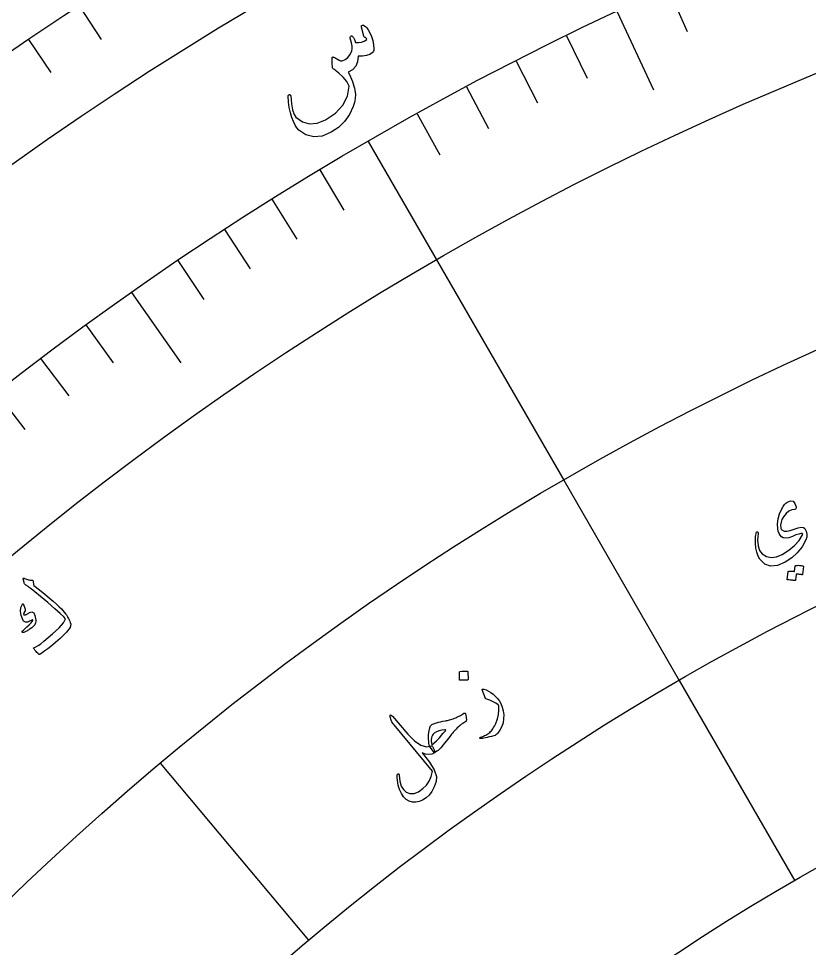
# Model space of a CAD drawing. Header units: millimetres. Extents: x -78 to 78, y -78 to 100.
# Drawn here: x -42.69 to -25.45, y 43.16 to 63.42 of the extents above; entities that cross this region are included whole.
import ezdxf

# ---------------------------------------------------------------- set-up
doc = ezdxf.new("R2010")
doc.units = ezdxf.units.MM
for name, color, linetype in [('ENGRAVE', 7, 'Continuous'), ('ENGRAVE_FINE', 8, 'Continuous'), ('TEXT', 5, 'Continuous')]:
    doc.layers.add(name, color=color, linetype=linetype)

msp = doc.modelspace()

# ---------------------------------------------------------------- linework, layer by layer
at = {"layer": 'ENGRAVE'}
for points in [[(-29.6414, 63.5662), (-28.8488, 61.8664)], [(-35.0687, 60.7409), (-30.8062, 53.358)], [(-40.2292, 57.4533), (-39.1535, 55.917)], [(-30.8062, 53.358), (-28.2875, 48.9954)], [(-28.2875, 48.9954), (-25.7687, 44.6328)]]:
    msp.add_lwpolyline(points, dxfattribs=at)
for radius in [75.95, 75.95, 73.9156, 70.1375, 70.1375, 67.1538, 61.6125, 61.6125, 56.575, 56.575, 51.5375, 51.5375]:
    msp.add_circle((0, 0), radius, dxfattribs=at)
at = {"layer": 'ENGRAVE_FINE'}
for points in [[(-28.5275, 64.0738), (-28.1114, 63.1392)], [(-41.3653, 63.697), (-40.8905, 62.9658)], [(-30.7463, 63.0392), (-30.2978, 62.1197)], [(-42.4707, 62.9654), (-41.9832, 62.2426)], [(-31.8418, 62.493), (-31.3773, 61.5815)], [(-32.9276, 61.9277), (-32.4473, 61.0245)], [(-34.0033, 61.3436), (-33.5074, 60.4489)], [(-36.1235, 60.1196), (-35.5966, 59.2427)], [(-37.1672, 59.48), (-36.6251, 58.6124)], [(-38.1996, 58.8223), (-37.6425, 57.9643)], [(-39.2204, 58.1466), (-38.6483, 57.2985)], [(-41.2258, 56.7424), (-40.6245, 55.9148)], [(-42.2098, 56.0143), (-41.5941, 55.1973)], [(-43.181, 55.2691), (-42.5511, 54.463)], [(-39.6038, 47.1979), (-36.3657, 43.339)]]:
    msp.add_lwpolyline(points, dxfattribs=at)
at = {"layer": 'TEXT'}
for points in [[(-35.2148, 63.2323), (-35.2165, 63.2454), (-35.2152, 63.2561), (-35.211, 63.2645), (-35.2038, 63.2705), (-35.1928, 63.275), (-35.182, 63.2762), (-35.1713, 63.2741), (-35.1609, 63.2687), (-35.1299, 63.2459), (-35.0988, 63.2135), (-35.0676, 63.1716), (-35.0364, 63.12), (-34.9941, 63.0311), (-34.9648, 62.9404), (-34.9486, 62.8481), (-34.9454, 62.7542), (-34.9484, 62.7295), (-34.9549, 62.708), (-34.9648, 62.6899), (-34.9781, 62.6751), (-35.0356, 62.6379), (-35.1057, 62.6125), (-35.1884, 62.5988), (-35.2838, 62.5967), (-35.2977, 62.4773), (-35.3387, 62.3799), (-35.4068, 62.3045), (-35.5021, 62.2508), (-35.476, 62.1977), (-35.4523, 62.1458), (-35.4311, 62.0952), (-35.4124, 62.0457), (-35.396, 61.9971), (-35.3817, 61.9492), (-35.3696, 61.9018), (-35.3595, 61.855), (-35.3479, 61.767), (-35.3495, 61.6785), (-35.3644, 61.5897), (-35.3924, 61.5005), (-35.4774, 61.3262), (-35.586, 61.175), (-35.7183, 61.0467), (-35.8746, 60.9412), (-36.072, 60.8585), (-36.2552, 60.8386), (-36.4246, 60.8816), (-36.5802, 60.9876), (-36.6211, 61.0349), (-36.6601, 61.0965), (-36.697, 61.1723), (-36.732, 61.2623), (-36.7631, 61.3653), (-36.787, 61.4774), (-36.8036, 61.5988), (-36.8129, 61.7294), (-36.8126, 61.7381), (-36.8104, 61.7456), (-36.8061, 61.7518), (-36.7999, 61.7567), (-36.7928, 61.7601), (-36.7858, 61.7618), (-36.7791, 61.7618), (-36.7725, 61.76), (-36.7661, 61.7554), (-36.7614, 61.7495), (-36.7582, 61.7422), (-36.7567, 61.7335), (-36.7413, 61.5616), (-36.717, 61.4271), (-36.6841, 61.3299), (-36.6427, 61.2701), (-36.5003, 61.1686), (-36.3461, 61.125), (-36.1799, 61.1392), (-36.0014, 61.211), (-35.7805, 61.3602), (-35.6201, 61.5323), (-35.5198, 61.728), (-35.4797, 61.9476), (-35.536, 62.0448), (-35.6108, 62.1387), (-35.7043, 62.2291), (-35.8165, 62.316), (-35.8291, 62.3241), (-35.8382, 62.3326), (-35.8439, 62.3415), (-35.8461, 62.3507), (-35.8486, 62.3853), (-35.8508, 62.4178), (-35.8526, 62.4484), (-35.854, 62.4769), (-35.8549, 62.5032), (-35.8551, 62.5268), (-35.8545, 62.5477), (-35.8533, 62.5661), (-35.8515, 62.5746), (-35.8475, 62.5799), (-35.8412, 62.5821), (-35.8328, 62.5811), (-35.8278, 62.5795), (-35.8206, 62.5767), (-35.8111, 62.5729), (-35.7994, 62.5679), (-35.7857, 62.5617), (-35.7703, 62.5539), (-35.7533, 62.5447), (-35.7347, 62.534), (-35.6978, 62.5139), (-35.6688, 62.5006), (-35.6478, 62.4941), (-35.6346, 62.4944), (-35.5683, 62.5251), (-35.5111, 62.5719), (-35.4629, 62.6348), (-35.4238, 62.7138), (-35.4169, 62.7555), (-35.4206, 62.8153), (-35.4349, 62.8932), (-35.4598, 62.9893), (-35.4621, 62.9984), (-35.4619, 63.0073), (-35.4591, 63.0161), (-35.4539, 63.0247), (-35.4482, 63.0315), (-35.4418, 63.0363), (-35.4347, 63.0391), (-35.4269, 63.0399), (-35.4089, 63.0299), (-35.3893, 63.0032), (-35.3679, 62.9598), (-35.3448, 62.8997), (-35.2784, 62.8972), (-35.2145, 62.907), (-35.153, 62.929), (-35.0939, 62.9632), (-35.1046, 62.9806), (-35.115, 62.9938), (-35.125, 63.0029), (-35.1348, 63.0077), (-35.145, 63.0116), (-35.1528, 63.0169), (-35.1581, 63.0235), (-35.1609, 63.0315)], [(-25.7698, 52.7249), (-25.8351, 52.7161), (-25.8982, 52.6861), (-25.9588, 52.6349), (-26.017, 52.5626), (-26.0483, 52.5054), (-26.0684, 52.4458), (-26.0771, 52.3836), (-26.0746, 52.319), (-26.0718, 52.3073), (-26.0665, 52.2962), (-26.0589, 52.2857), (-26.0489, 52.2759), (-26.0032, 52.2527), (-25.9436, 52.2477), (-25.8701, 52.2608), (-25.7825, 52.292), (-25.6964, 52.3235), (-25.6292, 52.3367), (-25.5809, 52.3318), (-25.5515, 52.3088), (-25.5191, 52.2465), (-25.5039, 52.1842), (-25.5061, 52.1221), (-25.5256, 52.06), (-25.6097, 51.9096), (-25.7131, 51.7781), (-25.8358, 51.6652), (-25.9778, 51.5709), (-26.1486, 51.499), (-26.2975, 51.4864), (-26.4247, 51.5332), (-26.5303, 51.6397), (-26.5684, 51.7083), (-26.5974, 51.7892), (-26.6169, 51.8825), (-26.6271, 51.9881), (-26.6275, 52.0187), (-26.6271, 52.0487), (-26.6259, 52.0779), (-26.6239, 52.1065), (-26.6212, 52.1345), (-26.6175, 52.1622), (-26.613, 52.1895), (-26.6075, 52.2164), (-26.6034, 52.2285), (-26.5978, 52.2355), (-26.5905, 52.2372), (-26.5818, 52.2339), (-26.5747, 52.2277), (-26.5701, 52.2204), (-26.5677, 52.2119), (-26.5678, 52.2021), (-26.5804, 52.0525), (-26.5698, 51.9288), (-26.5361, 51.8309), (-26.4795, 51.7587), (-26.3864, 51.6999), (-26.2827, 51.6776), (-26.1683, 51.692), (-26.0431, 51.7428), (-25.895, 51.8325), (-25.7718, 51.9338), (-25.6733, 52.0468), (-25.5995, 52.1717), (-25.5959, 52.181), (-25.5964, 52.1882), (-25.601, 52.1935), (-25.6096, 52.1968), (-25.6382, 52.1967), (-25.683, 52.1865), (-25.7438, 52.1662), (-25.8207, 52.1357), (-25.9004, 52.1076), (-25.9665, 52.0965), (-26.0188, 52.1024), (-26.0574, 52.1254), (-26.0874, 52.16), (-26.111, 52.2003), (-26.1283, 52.2461), (-26.1392, 52.2975), (-26.1454, 52.4062), (-26.1331, 52.5152), (-26.102, 52.6245), (-26.0523, 52.7341), (-26.038, 52.7613), (-26.0233, 52.786), (-26.0082, 52.8082), (-25.9927, 52.8279), (-25.9769, 52.8452), (-25.961, 52.8601), (-25.945, 52.8726), (-25.929, 52.8828), (-25.8596, 52.9091), (-25.8048, 52.9001), (-25.7646, 52.8558), (-25.739, 52.7764), (-25.7373, 52.7524), (-25.7419, 52.7359), (-25.7527, 52.7267), (-25.7698, 52.7249)], [(-25.7577, 51.4918), (-25.7566, 51.495), (-25.7543, 51.4978), (-25.7507, 51.5002), (-25.7458, 51.5021), (-25.726, 51.504), (-25.7063, 51.5051), (-25.6869, 51.5053), (-25.6677, 51.5045), (-25.6485, 51.5028), (-25.6292, 51.5), (-25.6098, 51.4962), (-25.5903, 51.4914), (-25.5859, 51.4892), (-25.5828, 51.486), (-25.5812, 51.4818), (-25.5809, 51.4767), (-25.5969, 51.3053), (-25.5982, 51.3025), (-25.6015, 51.3009), (-25.6067, 51.3004), (-25.6138, 51.3012), (-25.6191, 51.3025), (-25.6273, 51.3039), (-25.6384, 51.3053), (-25.6524, 51.3067), (-25.6695, 51.3081), (-25.6898, 51.3097), (-25.7134, 51.3114), (-25.7402, 51.3133), (-25.7533, 51.1796), (-25.7547, 51.175), (-25.7581, 51.1723), (-25.7635, 51.1716), (-25.771, 51.1728), (-25.7775, 51.1739), (-25.7875, 51.1753), (-25.8012, 51.177), (-25.8185, 51.1791), (-25.8396, 51.1814), (-25.8647, 51.1838), (-25.8939, 51.1863), (-25.9271, 51.1889), (-25.931, 51.1901), (-25.9335, 51.1921), (-25.9345, 51.1949), (-25.934, 51.1983), (-25.9147, 51.3656), (-25.9137, 51.3688), (-25.9114, 51.3715), (-25.9078, 51.3739), (-25.9029, 51.3758), (-25.8864, 51.3783), (-25.8699, 51.3798), (-25.8535, 51.3803), (-25.8371, 51.3798), (-25.8208, 51.3785), (-25.8047, 51.3765), (-25.7887, 51.3737), (-25.7729, 51.3701)], [(-42.5613, 51.2208), (-42.5396, 51.212), (-42.5183, 51.2043), (-42.4973, 51.1977), (-42.4766, 51.1923), (-42.4561, 51.1881), (-42.4357, 51.1852), (-42.4155, 51.1836), (-42.3954, 51.1833), (-42.3862, 51.1814), (-42.3793, 51.1761), (-42.3746, 51.1673), (-42.3721, 51.1551), (-42.3623, 51.0882), (-42.361, 51.0813), (-42.3595, 51.0756), (-42.3578, 51.0714), (-42.356, 51.0684), (-42.2317, 50.9687), (-42.1203, 50.8778), (-42.0218, 50.7958), (-41.936, 50.7227), (-41.8632, 50.6586), (-41.8035, 50.6034), (-41.7569, 50.5572), (-41.7234, 50.52), (-41.6634, 50.4473), (-41.6456, 50.4232), (-41.6289, 50.3981), (-41.6132, 50.3719), (-41.5986, 50.3448), (-41.5851, 50.3165), (-41.5728, 50.2871), (-41.5617, 50.2566), (-41.5518, 50.2249), (-41.5672, 50.1529), (-41.6452, 50.0479), (-41.7857, 49.9095), (-41.9882, 49.7372), (-42.0534, 49.6858), (-42.1152, 49.6398), (-42.1733, 49.5993), (-42.228, 49.5641), (-42.2341, 49.5622), (-42.2397, 49.5624), (-42.2448, 49.5645), (-42.2494, 49.5686), (-42.2699, 49.5899), (-42.2883, 49.6095), (-42.3048, 49.6272), (-42.3193, 49.6432), (-42.3319, 49.6575), (-42.3429, 49.6705), (-42.3522, 49.682), (-42.3598, 49.6921), (-42.3637, 49.6981), (-42.3644, 49.7027), (-42.3617, 49.7061), (-42.3558, 49.7082), (-42.3128, 49.7269), (-42.2622, 49.7568), (-42.2041, 49.7977), (-42.1384, 49.8497), (-41.9471, 50.011), (-41.8046, 50.1456), (-41.7111, 50.2542), (-41.6669, 50.337), (-41.7044, 50.382), (-41.7815, 50.4564), (-41.8982, 50.5602), (-42.0548, 50.6931), (-42.2129, 50.8249), (-42.3332, 50.9242), (-42.4154, 50.9908), (-42.4595, 51.025), (-42.472, 51.0341), (-42.4836, 51.0425), (-42.4945, 51.0504), (-42.5045, 51.0577), (-42.5137, 51.0643), (-42.5219, 51.0702), (-42.5291, 51.0752), (-42.5354, 51.0796), (-42.5483, 51.0897), (-42.5585, 51.1011), (-42.5659, 51.1138), (-42.5706, 51.1279), (-42.5888, 51.2079), (-42.5896, 51.2137), (-42.5891, 51.2183), (-42.5874, 51.2218), (-42.5844, 51.2241), (-42.5792, 51.2251), (-42.5736, 51.2249), (-42.5677, 51.2235), (-42.5613, 51.2208)], [(-42.6056, 50.6618), (-42.6025, 50.6638), (-42.5992, 50.6648), (-42.5956, 50.6646), (-42.5918, 50.6635), (-42.5893, 50.6616), (-42.587, 50.6593), (-42.5849, 50.6565), (-42.5831, 50.6532), (-42.5487, 50.5488), (-42.5458, 50.5377), (-42.5447, 50.5282), (-42.5453, 50.5205), (-42.5476, 50.5144), (-42.5619, 50.4934), (-42.5719, 50.4732), (-42.5778, 50.4536), (-42.5795, 50.4347), (-42.577, 50.4276), (-42.5694, 50.4243), (-42.5567, 50.4246), (-42.5389, 50.4287), (-42.5282, 50.4328), (-42.5173, 50.4374), (-42.5064, 50.4424), (-42.4953, 50.4478), (-42.484, 50.4536), (-42.4724, 50.4601), (-42.4605, 50.4671), (-42.4483, 50.4747), (-42.3975, 50.4908), (-42.3586, 50.469), (-42.3316, 50.4092), (-42.3162, 50.3117), (-42.3161, 50.2789), (-42.3192, 50.2507), (-42.3254, 50.227), (-42.3349, 50.2078), (-42.3484, 50.1906), (-42.37, 50.1701), (-42.3995, 50.1462), (-42.4369, 50.1191), (-42.4564, 50.1056), (-42.4754, 50.0935), (-42.4939, 50.0827), (-42.5119, 50.0732), (-42.5293, 50.0647), (-42.5458, 50.0571), (-42.5613, 50.0502), (-42.5759, 50.044), (-42.5864, 50.042), (-42.5953, 50.0421), (-42.6026, 50.0446), (-42.6084, 50.0493), (-42.6124, 50.0559), (-42.6131, 50.0623), (-42.6106, 50.0687), (-42.6049, 50.075), (-42.5855, 50.0939), (-42.5632, 50.1149), (-42.538, 50.138), (-42.5098, 50.1633), (-42.4573, 50.2105), (-42.4179, 50.2493), (-42.3917, 50.2797), (-42.3787, 50.3018), (-42.3778, 50.3056), (-42.3784, 50.309), (-42.3806, 50.312), (-42.3844, 50.3146), (-42.3875, 50.3157), (-42.3915, 50.3156), (-42.3965, 50.3143), (-42.4025, 50.312), (-42.4541, 50.2861), (-42.4763, 50.2761), (-42.4973, 50.2698), (-42.5169, 50.2671), (-42.5351, 50.268), (-42.5532, 50.272), (-42.5681, 50.2792), (-42.5797, 50.2898), (-42.5882, 50.3038), (-42.6314, 50.4097), (-42.6488, 50.5047), (-42.6402, 50.5888), (-42.6056, 50.6618)], [(-33.0782, 49.1772), (-33.0776, 49.1806), (-33.0755, 49.1837), (-33.0722, 49.1866), (-33.0674, 49.1891), (-33.0275, 49.1977), (-32.9875, 49.2022), (-32.9475, 49.2027), (-32.9075, 49.1991), (-32.9028, 49.1976), (-32.8995, 49.1951), (-32.8977, 49.1917), (-32.8973, 49.1874), (-32.8918, 49.0149), (-32.8927, 49.0101), (-32.8958, 49.007), (-32.9013, 49.0055), (-32.909, 49.0057), (-32.9157, 49.0059), (-32.9261, 49.0058), (-32.9401, 49.0057), (-32.9579, 49.0053), (-32.9796, 49.0047), (-33.0053, 49.0035), (-33.0352, 49.002), (-33.0692, 49), (-33.074, 49.0002), (-33.0773, 49.0015), (-33.0789, 49.0039), (-33.0789, 49.0074)], [(-32.5805, 48.7901), (-32.5815, 48.7936), (-32.582, 48.7967), (-32.5818, 48.7993), (-32.581, 48.8014), (-32.5768, 48.8048), (-32.5699, 48.8065), (-32.5605, 48.8064), (-32.5484, 48.8046), (-32.4959, 48.7894), (-32.4439, 48.7661), (-32.3923, 48.7346), (-32.3412, 48.6951), (-32.2913, 48.6491), (-32.2472, 48.6004), (-32.2088, 48.549), (-32.1762, 48.495), (-32.1444, 48.4165), (-32.1236, 48.3347), (-32.1138, 48.2496), (-32.1148, 48.1613), (-32.1276, 48.0734), (-32.1542, 47.9908), (-32.1946, 47.9138), (-32.2488, 47.842), (-32.2649, 47.8252), (-32.2831, 47.8114), (-32.3032, 47.8005), (-32.3254, 47.7926), (-32.3793, 47.7786), (-32.4283, 47.7662), (-32.4723, 47.7556), (-32.5113, 47.7468), (-32.5452, 47.7397), (-32.574, 47.7346), (-32.5976, 47.7313), (-32.6161, 47.73), (-32.6205, 47.7305), (-32.6241, 47.7316), (-32.6269, 47.7331), (-32.6289, 47.7352), (-32.6307, 47.7385), (-32.6318, 47.742), (-32.6322, 47.7457), (-32.6318, 47.7496), (-32.6304, 47.7533), (-32.6278, 47.7564), (-32.6239, 47.7589), (-32.6187, 47.7608), (-32.5868, 47.7719), (-32.557, 47.7835), (-32.5292, 47.7955), (-32.5035, 47.808), (-32.4796, 47.8211), (-32.4574, 47.8349), (-32.4368, 47.8495), (-32.4179, 47.8649), (-32.4001, 47.8817), (-32.3827, 47.9006), (-32.3657, 47.9217), (-32.3492, 47.945), (-32.3332, 47.9705), (-32.3177, 47.9984), (-32.3029, 48.0286), (-32.2885, 48.0612), (-32.2526, 48.1593), (-32.2294, 48.2549), (-32.2192, 48.3483), (-32.2219, 48.4393), (-32.2227, 48.4462), (-32.2253, 48.4531), (-32.2297, 48.4601), (-32.2357, 48.467), (-32.2824, 48.5008), (-32.342, 48.5333), (-32.4146, 48.5642), (-32.5002, 48.5937), (-32.5048, 48.5962), (-32.5083, 48.5988), (-32.5107, 48.6015), (-32.512, 48.6044)], [(-34.2048, 47.8289), (-34.0565, 47.6805), (-33.9214, 47.5889), (-33.7997, 47.5539), (-33.691, 47.5755), (-33.6801, 47.5714), (-33.6673, 47.5569), (-33.6523, 47.5321), (-33.6354, 47.4969), (-33.6231, 47.4685), (-33.617, 47.4462), (-33.6171, 47.4302), (-33.6234, 47.4205), (-33.6822, 47.3905), (-33.7463, 47.3804), (-33.8158, 47.3899), (-33.8906, 47.4193), (-33.7341, 47.2177), (-33.6307, 47.0466), (-33.5805, 46.9063), (-33.5831, 46.7966), (-33.6277, 46.6793), (-33.6796, 46.5806), (-33.7388, 46.5004), (-33.8056, 46.4387), (-33.8813, 46.3896), (-33.9565, 46.3576), (-34.0313, 46.343), (-34.1055, 46.3456), (-34.1761, 46.3656), (-34.2395, 46.4035), (-34.2958, 46.4591), (-34.3449, 46.5327), (-34.3661, 46.5756), (-34.3846, 46.6206), (-34.4002, 46.6676), (-34.4131, 46.7167), (-34.423, 46.768), (-34.4299, 46.8215), (-34.4338, 46.8771), (-34.4347, 46.935), (-34.4336, 46.9421), (-34.4313, 46.9482), (-34.4277, 46.9535), (-34.423, 46.9579), (-34.4182, 46.9605), (-34.4131, 46.9616), (-34.4078, 46.961), (-34.4022, 46.9588), (-34.3971, 46.9549), (-34.3934, 46.9492), (-34.3909, 46.9416), (-34.3898, 46.9321), (-34.3752, 46.8012), (-34.3455, 46.6966), (-34.3009, 46.6181), (-34.2416, 46.5657), (-34.1578, 46.5346), (-34.0688, 46.5367), (-33.9746, 46.572), (-33.875, 46.6405), (-33.7986, 46.7173), (-33.7382, 46.806), (-33.6939, 46.9066), (-33.6656, 47.0193), (-34.5036, 48.0292), (-34.5235, 48.0534), (-34.5393, 48.0747), (-34.5508, 48.093), (-34.5582, 48.1085), (-34.5954, 48.2239), (-34.5896, 48.2402), (-34.5787, 48.2442), (-34.5625, 48.236), (-34.5412, 48.2154)], [(-33.3832, 48.118), (-33.3619, 48.1223), (-33.3398, 48.1273), (-33.3167, 48.1331), (-33.2927, 48.1397), (-33.2678, 48.1471), (-33.242, 48.1552), (-33.2152, 48.1641), (-33.1875, 48.1737), (-33.1602, 48.1847), (-33.1334, 48.1961), (-33.1071, 48.2078), (-33.0814, 48.2198), (-33.0564, 48.2325), (-33.0323, 48.2461), (-33.0092, 48.2607), (-32.9871, 48.2762), (-32.98, 48.2805), (-32.9733, 48.2833), (-32.9667, 48.2849), (-32.9605, 48.2851), (-32.9548, 48.2834), (-32.9501, 48.2793), (-32.9464, 48.2728), (-32.9437, 48.2639), (-32.9406, 48.2446), (-32.9377, 48.2266), (-32.935, 48.21), (-32.9325, 48.1946), (-32.9303, 48.1807), (-32.9286, 48.1681), (-32.9274, 48.157), (-32.9268, 48.1472), (-32.9269, 48.1308), (-32.9288, 48.1179), (-32.9325, 48.1083), (-32.9379, 48.1023), (-32.961, 48.0894), (-32.9842, 48.0752), (-33.0076, 48.0598), (-33.0311, 48.043), (-33.0546, 48.0249), (-33.0782, 48.0053), (-33.1018, 47.9843), (-33.1253, 47.9617), (-33.1484, 47.9386), (-33.1705, 47.9158), (-33.1917, 47.8934), (-33.212, 47.8713), (-33.2313, 47.8494), (-33.2494, 47.8277), (-33.2665, 47.8061), (-33.2826, 47.7847), (-33.365, 47.6754), (-33.4315, 47.5907), (-33.4822, 47.5308), (-33.5172, 47.4956), (-33.5444, 47.4738), (-33.5714, 47.4538), (-33.5983, 47.4357), (-33.625, 47.4194), (-33.674, 47.4854), (-33.7094, 47.5359), (-33.7312, 47.571), (-33.7394, 47.5907), (-33.7431, 47.6196), (-33.7462, 47.6485), (-33.7486, 47.6771), (-33.7502, 47.7057), (-33.7512, 47.7342), (-33.7515, 47.7626), (-33.7512, 47.7908), (-33.7501, 47.819), (-33.7419, 47.8997), (-33.7275, 47.9626), (-33.707, 48.0078), (-33.6805, 48.0351), (-33.6629, 48.0444), (-33.6397, 48.0542), (-33.6109, 48.0644), (-33.5765, 48.075), (-33.5364, 48.0857), (-33.4909, 48.0965), (-33.4398, 48.1073), (-33.3832, 48.118)], [(-33.3964, 47.9212), (-33.4619, 47.9118), (-33.5221, 47.8963), (-33.5769, 47.8748), (-33.6264, 47.8473), (-33.648, 47.8285), (-33.6658, 47.8054), (-33.6796, 47.778), (-33.6894, 47.7463), (-33.6946, 47.7126), (-33.6948, 47.6765), (-33.6901, 47.638), (-33.6804, 47.5971), (-33.6371, 47.6295), (-33.5824, 47.6804), (-33.5164, 47.7498), (-33.4388, 47.8376), (-33.3832, 47.9023), (-33.3808, 47.9063), (-33.3791, 47.9098), (-33.3782, 47.9128), (-33.3781, 47.9152), (-33.3793, 47.9182), (-33.3828, 47.9202), (-33.3885, 47.9212), (-33.3964, 47.9212)]]:
    msp.add_lwpolyline(points, close=True, dxfattribs=at)

doc.saveas('drawing.dxf')
